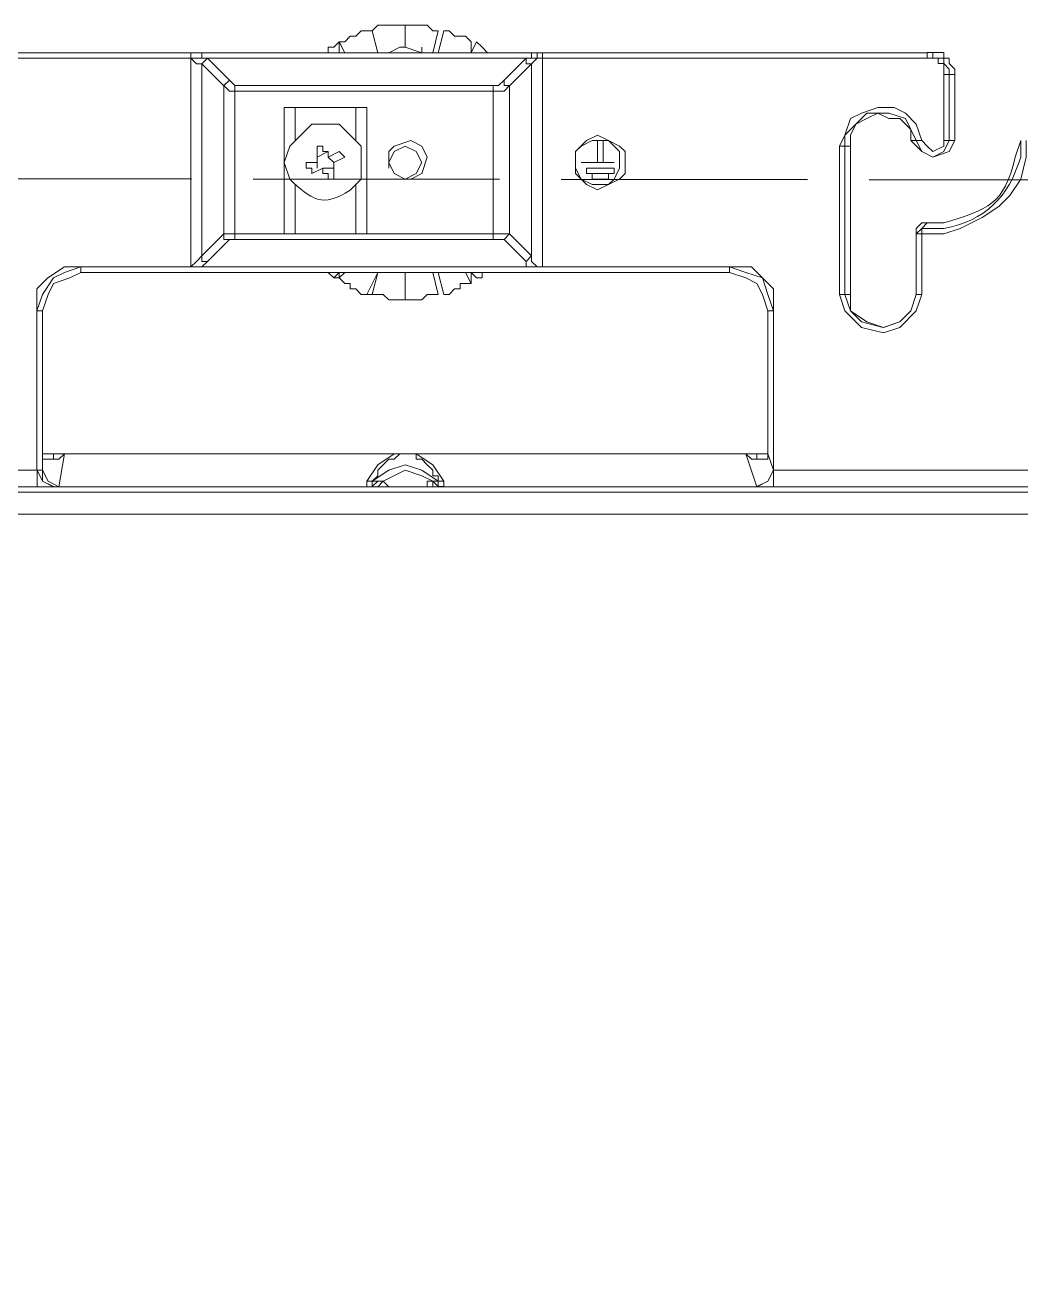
# Model space of a CAD drawing. Header units: millimetres. Extents: x 3165 to 8716, y -1118 to 2802.
# Drawn here: x 5840.9 to 5889.4, y 1658.3 to 1719.9 of the extents above; entities that cross this region are included whole.
import ezdxf

# ---------------------------------------------------------------- set-up
doc = ezdxf.new("R2010")
doc.units = ezdxf.units.MM
doc.linetypes.add('ACAD_ISO02W100', pattern=[15, 12, -3])
doc.linetypes.add('PDF_IMPORT', pattern=[1, 0.8, -0.2])
doc.layers.add('PDF_Geometry', color=7, linetype='Continuous', true_color=0x1f1916)
doc.layers.add('TERRA', color=3, linetype='ACAD_ISO02W100')

msp = doc.modelspace()

# ---------------------------------------------------------------- linework, layer by layer
at = {"layer": 'PDF_Geometry', "color": 0, "lineweight": 15}
for points in [[(5857.811, 1719.589), (5858.078, 1718.518), (5857.811, 1719.589), (5858.078, 1719.856), (5859.416, 1719.856), (5859.416, 1718.786), (5859.15, 1718.786), (5858.614, 1718.518)], [(5859.416, 1719.856), (5859.416, 1718.786), (5859.416, 1719.856)], [(5860.756, 1718.518), (5861.023, 1719.589), (5860.756, 1719.589), (5860.488, 1719.856), (5859.416, 1719.856)], [(5858.078, 1718.518), (5857.811, 1719.589), (5857.275, 1719.589), (5857.008, 1719.321), (5856.74, 1719.321), (5856.472, 1719.053), (5856.205, 1719.053)], [(5861.291, 1719.589), (5861.023, 1718.518), (5861.291, 1719.589), (5861.559, 1719.589), (5861.826, 1719.321), (5862.362, 1719.321), (5862.629, 1719.053), (5862.629, 1718.518)], [(5856.205, 1718.518), (5856.205, 1719.053), (5855.937, 1718.786), (5855.669, 1718.786), (5855.669, 1718.518), (5855.402, 1718.518)], [(5856.205, 1719.053), (5856.472, 1718.518), (5856.205, 1719.053)], [(5859.416, 1718.786), (5860.22, 1718.518), (5860.22, 1718.786), (5860.22, 1718.518), (5860.488, 1718.518)], [(5862.897, 1719.053), (5862.629, 1718.518), (5862.897, 1719.053)], [(5863.432, 1718.518), (5863.165, 1718.786), (5862.897, 1719.053)], [(5884.848, 1718.519), (5839.606, 1718.519), (5848.976, 1718.519), (5848.976, 1718.251), (5839.606, 1718.251)], [(5849.512, 1718.518), (5865.575, 1718.518)], [(5864.237, 1717.181), (5865.308, 1718.251), (5865.575, 1718.251), (5849.512, 1718.251), (5849.781, 1718.251), (5850.852, 1717.181)], [(5850.584, 1716.911), (5849.512, 1717.983), (5849.781, 1718.25)], [(5864.505, 1716.911), (5865.575, 1717.983), (5865.308, 1717.983), (5865.308, 1718.25)], [(5865.842, 1718.519), (5866.11, 1718.519), (5865.842, 1718.519), (5866.11, 1718.519), (5865.842, 1718.519), (5866.11, 1718.519), (5865.842, 1718.519), (5866.11, 1718.519), (5865.842, 1718.519), (5866.11, 1718.519), (5865.842, 1718.519), (5866.11, 1718.519), (5865.842, 1718.519), (5866.11, 1718.519), (5865.842, 1718.519), (5866.11, 1718.519), (5865.842, 1718.519), (5866.11, 1718.519), (5884.849, 1718.519)], [(5866.111, 1718.25), (5866.111, 1718.518), (5865.843, 1718.518), (5866.111, 1718.518), (5865.843, 1718.518), (5866.111, 1718.518)], [(5884.849, 1718.253), (5866.11, 1718.253)], [(5884.849, 1718.522), (5885.652, 1718.522), (5885.652, 1718.253), (5885.921, 1718.253), (5885.921, 1717.987), (5886.189, 1717.718), (5886.189, 1717.45), (5885.921, 1717.45), (5885.921, 1717.718), (5885.652, 1717.987), (5885.652, 1718.253), (5885.117, 1718.253), (5885.117, 1718.522), (5884.849, 1718.522), (5884.849, 1718.253), (5885.386, 1718.253), (5885.386, 1717.987), (5885.652, 1717.987), (5885.652, 1717.45), (5885.921, 1717.45), (5885.921, 1714.237), (5885.652, 1714.237), (5885.652, 1717.45)], [(5886.189, 1717.449), (5886.189, 1714.236), (5885.921, 1714.236)], [(5853.527, 1709.684), (5851.118, 1709.684), (5851.118, 1716.646), (5850.851, 1716.646), (5850.583, 1716.914), (5850.851, 1716.646), (5851.118, 1716.646), (5850.851, 1716.646), (5850.583, 1716.914), (5850.851, 1716.646), (5851.118, 1716.646), (5850.851, 1716.646), (5850.583, 1716.914), (5850.851, 1716.646), (5851.118, 1716.646), (5850.851, 1716.646), (5850.583, 1716.914), (5850.851, 1716.646), (5851.118, 1716.646), (5850.851, 1716.646), (5850.583, 1716.914), (5850.851, 1716.646), (5851.118, 1716.646), (5850.851, 1716.646), (5850.583, 1716.914), (5850.851, 1716.646), (5851.118, 1716.646), (5850.851, 1716.646), (5850.583, 1716.914), (5850.851, 1716.646), (5851.118, 1716.646), (5863.701, 1716.646), (5863.701, 1716.914), (5863.969, 1716.914), (5864.236, 1717.182), (5864.236, 1716.914), (5864.504, 1716.914)], [(5850.584, 1716.913), (5850.852, 1717.181), (5851.119, 1716.913)], [(5850.584, 1716.913), (5850.852, 1716.644), (5851.119, 1716.644)], [(5850.584, 1716.913), (5850.852, 1716.644), (5851.119, 1716.644)], [(5850.584, 1716.913), (5850.852, 1716.644), (5851.119, 1716.644)], [(5851.119, 1709.683), (5850.584, 1709.683), (5850.584, 1716.913)], [(5851.118, 1716.646), (5851.118, 1716.914), (5863.701, 1716.914)], [(5863.701, 1716.646), (5864.236, 1716.646), (5864.504, 1716.914)], [(5863.701, 1716.646), (5864.236, 1716.646), (5864.504, 1716.914)], [(5863.701, 1716.646), (5864.236, 1716.646), (5864.504, 1716.914)], [(5863.701, 1716.646), (5864.236, 1716.646), (5864.504, 1716.914)], [(5863.701, 1716.646), (5864.236, 1716.646), (5864.504, 1716.914)], [(5863.701, 1716.646), (5864.236, 1716.646), (5864.504, 1716.914)], [(5863.701, 1716.646), (5864.236, 1716.646), (5864.504, 1716.914)], [(5863.701, 1716.646), (5864.236, 1716.646), (5864.504, 1716.914)], [(5863.701, 1716.646), (5864.236, 1716.646), (5864.504, 1716.914)], [(5863.701, 1716.646), (5864.236, 1716.646), (5864.504, 1716.914)], [(5863.701, 1716.646), (5864.236, 1716.646), (5864.504, 1716.914)], [(5863.701, 1716.646), (5864.236, 1716.646), (5864.504, 1716.914)], [(5863.701, 1716.646), (5864.236, 1716.646), (5864.504, 1716.914)], [(5863.701, 1716.646), (5864.236, 1716.646), (5864.504, 1716.914)], [(5863.701, 1716.646), (5864.236, 1716.646), (5864.504, 1716.914)], [(5863.701, 1716.646), (5864.236, 1716.646), (5864.504, 1716.914)], [(5863.701, 1716.646), (5864.236, 1716.646), (5864.504, 1716.914), (5864.504, 1709.684)], [(5863.701, 1709.684), (5863.701, 1716.646)], [(5857.008, 1714.235), (5857.008, 1715.841), (5857.543, 1715.841), (5857.543, 1709.683), (5857.008, 1709.683), (5854.062, 1709.683), (5853.527, 1709.683), (5853.527, 1715.841), (5854.062, 1715.841), (5857.008, 1715.841)], [(5854.062, 1715.841), (5854.062, 1714.235)], [(5884.314, 1714.236), (5884.046, 1714.236), (5884.046, 1714.771), (5883.511, 1715.308), (5882.976, 1715.308), (5882.44, 1715.574), (5881.905, 1715.308), (5881.37, 1715.039), (5881.101, 1714.504), (5881.101, 1713.968)], [(5856.74, 1711.825), (5857.275, 1712.36), (5857.275, 1713.163), (5857.275, 1713.967), (5856.74, 1714.503), (5856.205, 1715.038), (5854.865, 1715.038), (5854.33, 1714.503), (5853.795, 1713.967), (5853.527, 1713.163), (5853.795, 1712.36)], [(5855.134, 1713.432), (5855.669, 1713.7)], [(5859.15, 1712.36), (5859.685, 1712.36), (5860.22, 1712.628), (5860.488, 1713.432), (5860.22, 1713.967), (5859.685, 1714.235), (5858.881, 1713.967), (5858.614, 1713.7), (5858.614, 1712.897)], [(5880.835, 1713.969), (5880.835, 1706.741), (5880.566, 1706.741), (5880.566, 1713.969)], [(5880.835, 1713.968), (5881.101, 1713.968), (5881.101, 1706.739), (5880.835, 1706.739)], [(5884.046, 1714.237), (5884.582, 1713.702), (5885.117, 1713.434), (5885.921, 1713.702), (5886.189, 1714.237)], [(5884.313, 1714.235), (5884.581, 1713.7), (5885.116, 1713.432), (5885.651, 1713.7), (5885.919, 1714.235)], [(5884.582, 1714.237), (5884.849, 1713.969), (5885.117, 1713.702), (5885.652, 1713.969), (5885.652, 1714.237)], [(5884.582, 1709.684), (5885.652, 1709.684), (5886.456, 1709.952), (5887.527, 1710.487), (5888.33, 1711.023), (5888.865, 1711.558), (5889.4, 1712.362), (5889.668, 1713.433), (5889.668, 1714.236)], [(5889.133, 1713.434), (5889.4, 1714.237)], [(5889.399, 1713.432), (5889.399, 1714.235)], [(5855.134, 1712.897), (5855.134, 1713.163)], [(5855.669, 1713.432), (5855.937, 1713.163)], [(5855.937, 1712.897), (5855.402, 1712.897)], [(5854.062, 1712.092), (5854.062, 1709.683)], [(5857.008, 1712.092), (5857.008, 1709.683)], [(5881.101, 1706.739), (5881.101, 1705.936), (5881.905, 1705.4), (5882.708, 1705.133), (5883.511, 1705.4), (5884.046, 1705.936), (5884.314, 1706.739), (5884.314, 1709.684), (5884.314, 1709.952), (5884.582, 1710.22), (5884.849, 1710.22)], [(5884.582, 1709.953), (5884.849, 1710.222), (5885.652, 1710.222)], [(5851.119, 1709.416), (5850.852, 1709.416), (5850.584, 1709.416), (5850.584, 1709.683), (5849.512, 1708.612), (5849.512, 1708.344), (5849.781, 1708.344)], [(5850.852, 1709.416), (5849.781, 1708.344), (5849.512, 1708.076), (5865.575, 1708.076), (5865.308, 1708.076), (5865.308, 1708.344), (5864.237, 1709.416)], [(5851.119, 1709.683), (5850.584, 1709.683)], [(5851.119, 1709.683), (5850.584, 1709.683)], [(5851.119, 1709.683), (5850.584, 1709.683)], [(5851.119, 1709.683), (5850.584, 1709.683)], [(5851.119, 1709.683), (5850.584, 1709.683)], [(5851.119, 1709.683), (5850.584, 1709.683)], [(5851.119, 1709.683), (5850.584, 1709.683)], [(5851.119, 1709.683), (5850.584, 1709.683)], [(5851.119, 1709.683), (5850.584, 1709.683)], [(5851.119, 1709.683), (5850.584, 1709.683)], [(5851.119, 1709.683), (5850.584, 1709.683)], [(5851.119, 1709.683), (5850.584, 1709.683)], [(5851.119, 1709.683), (5850.584, 1709.683)], [(5851.119, 1709.683), (5850.584, 1709.683)], [(5851.119, 1709.683), (5850.584, 1709.683)], [(5851.119, 1709.683), (5850.584, 1709.683)], [(5851.119, 1709.683), (5850.584, 1709.683)], [(5851.119, 1709.683), (5850.584, 1709.683)], [(5851.119, 1709.683), (5850.584, 1709.683)], [(5851.119, 1709.683), (5850.584, 1709.683)], [(5863.701, 1709.417), (5851.118, 1709.417), (5851.118, 1709.684)], [(5857.543, 1709.684), (5863.701, 1709.684)], [(5864.505, 1709.683), (5865.575, 1708.612), (5865.308, 1708.344)], [(5880.566, 1706.741), (5880.835, 1705.937), (5881.638, 1705.134), (5882.708, 1704.866), (5883.511, 1705.134), (5884.314, 1705.937), (5884.582, 1706.741), (5884.582, 1709.685)], [(5884.581, 1709.952), (5884.313, 1709.684)], [(5884.581, 1706.739), (5884.313, 1706.739), (5884.313, 1709.684), (5884.581, 1709.684)], [(5884.581, 1709.683), (5884.581, 1709.951), (5885.651, 1709.951)], [(5843.622, 1708.077), (5842.819, 1708.077), (5842.016, 1707.542), (5841.481, 1707.006), (5841.481, 1705.936)], [(5843.622, 1708.077), (5842.819, 1708.077), (5842.016, 1707.542), (5841.481, 1707.006), (5841.481, 1705.936)], [(5843.622, 1708.077), (5842.819, 1708.077), (5842.016, 1707.542), (5841.481, 1707.006), (5841.481, 1705.936)], [(5843.622, 1708.077), (5842.819, 1708.077), (5842.016, 1707.542), (5841.481, 1707.006), (5841.481, 1705.936)], [(5843.622, 1708.077), (5842.819, 1708.077), (5842.016, 1707.542), (5841.481, 1707.006), (5841.481, 1705.936)], [(5843.622, 1708.077), (5842.819, 1708.077), (5842.016, 1707.542), (5841.481, 1707.006), (5841.481, 1705.936)], [(5843.622, 1708.077), (5842.819, 1708.077), (5842.016, 1707.542), (5841.481, 1707.006), (5841.481, 1705.936)], [(5843.622, 1708.077), (5842.819, 1708.077), (5842.016, 1707.542), (5841.481, 1707.006), (5841.481, 1705.936)], [(5843.622, 1708.077), (5842.819, 1708.077), (5842.016, 1707.542), (5841.481, 1707.006), (5841.481, 1705.936)], [(5843.622, 1708.077), (5842.819, 1708.077), (5842.016, 1707.542), (5841.481, 1707.006), (5841.481, 1705.936)], [(5843.622, 1708.077), (5842.819, 1708.077), (5842.016, 1707.542), (5841.481, 1707.006), (5841.481, 1705.936)], [(5843.622, 1708.077), (5842.819, 1708.077), (5842.016, 1707.542), (5841.481, 1707.006), (5841.481, 1705.936)], [(5843.622, 1708.077), (5842.819, 1708.077), (5842.016, 1707.542), (5841.481, 1707.006), (5841.481, 1705.936)], [(5843.622, 1708.077), (5842.819, 1708.077), (5842.016, 1707.542), (5841.481, 1707.006), (5841.481, 1705.936)], [(5843.622, 1708.077), (5842.819, 1708.077), (5842.016, 1707.542), (5841.481, 1707.006), (5841.481, 1705.936)], [(5843.622, 1708.077), (5842.819, 1708.077), (5842.016, 1707.542), (5841.481, 1707.006), (5841.481, 1705.936)], [(5843.622, 1708.077), (5842.819, 1708.077), (5842.016, 1707.542), (5841.481, 1707.006), (5841.481, 1705.936)], [(5843.622, 1708.077), (5842.819, 1707.809), (5842.284, 1707.542), (5841.747, 1706.739), (5841.481, 1705.936)], [(5843.622, 1708.077), (5842.819, 1707.809), (5842.284, 1707.542), (5841.747, 1706.739), (5841.481, 1705.936)], [(5843.622, 1708.077), (5842.819, 1707.809), (5842.284, 1707.542), (5841.747, 1706.739), (5841.481, 1705.936)], [(5843.622, 1708.077), (5842.819, 1707.809), (5842.284, 1707.542), (5841.747, 1706.739), (5841.481, 1705.936)], [(5843.622, 1708.077), (5842.819, 1707.809), (5842.284, 1707.542), (5841.747, 1706.739), (5841.481, 1705.936)], [(5843.622, 1708.077), (5842.819, 1707.809), (5842.284, 1707.542), (5841.747, 1706.739), (5841.481, 1705.936)], [(5843.622, 1708.077), (5842.819, 1707.809), (5842.284, 1707.542), (5841.747, 1706.739), (5841.481, 1705.936)], [(5843.622, 1708.077), (5842.819, 1707.809), (5842.284, 1707.542), (5841.747, 1706.739), (5841.481, 1705.936)], [(5843.622, 1708.077), (5842.819, 1707.809), (5842.284, 1707.542), (5841.747, 1706.739), (5841.481, 1705.936)], [(5843.622, 1708.077), (5842.819, 1707.809), (5842.284, 1707.542), (5841.747, 1706.739), (5841.481, 1705.936)], [(5843.622, 1708.077), (5842.819, 1707.809), (5842.284, 1707.542), (5841.747, 1706.739), (5841.481, 1705.936)], [(5843.622, 1708.077), (5842.819, 1707.809), (5842.284, 1707.542), (5841.747, 1706.739), (5841.481, 1705.936)], [(5843.622, 1708.077), (5842.819, 1707.809), (5842.284, 1707.542), (5841.747, 1706.739), (5841.481, 1705.936)], [(5843.622, 1708.077), (5842.819, 1707.809), (5842.284, 1707.542), (5841.747, 1706.739), (5841.481, 1705.936)], [(5843.622, 1708.077), (5842.819, 1707.809), (5842.284, 1707.542), (5841.747, 1706.739), (5841.481, 1705.936)], [(5843.622, 1708.077), (5842.819, 1707.809), (5842.284, 1707.542), (5841.747, 1706.739), (5841.481, 1705.936)], [(5843.622, 1708.077), (5842.819, 1707.809), (5842.284, 1707.542), (5841.747, 1706.739), (5841.481, 1705.936)], [(5843.622, 1708.077), (5842.819, 1707.809), (5842.284, 1707.542), (5841.747, 1706.739), (5841.481, 1705.936)], [(5843.622, 1708.077), (5842.819, 1707.809), (5842.284, 1707.542), (5841.747, 1706.739), (5841.481, 1705.936)], [(5843.622, 1708.077), (5842.819, 1707.809), (5842.284, 1707.542), (5841.747, 1706.739), (5841.481, 1705.936)], [(5843.622, 1708.077), (5842.819, 1707.809), (5842.284, 1707.542), (5841.747, 1706.739), (5841.481, 1705.936)], [(5843.623, 1707.809), (5843.088, 1707.542), (5842.285, 1707.274), (5842.017, 1706.739), (5841.749, 1705.936), (5841.482, 1705.936)], [(5843.623, 1707.811), (5843.088, 1707.544), (5842.285, 1707.276), (5842.017, 1706.741), (5841.749, 1705.937)], [(5843.623, 1707.811), (5843.088, 1707.544), (5842.285, 1707.276), (5842.017, 1706.741), (5841.749, 1705.937)], [(5843.623, 1707.811), (5843.088, 1707.544), (5842.285, 1707.276), (5842.017, 1706.741), (5841.749, 1705.937)], [(5843.623, 1707.811), (5843.088, 1707.544), (5842.285, 1707.276), (5842.017, 1706.741), (5841.749, 1705.937)], [(5843.623, 1707.811), (5843.088, 1707.544), (5842.285, 1707.276), (5842.017, 1706.741), (5841.749, 1705.937)], [(5843.623, 1707.811), (5843.088, 1707.544), (5842.285, 1707.276), (5842.017, 1706.741), (5841.749, 1705.937)], [(5843.623, 1707.811), (5843.088, 1707.544), (5842.285, 1707.276), (5842.017, 1706.741), (5841.749, 1705.937)], [(5843.623, 1707.811), (5843.088, 1707.544), (5842.285, 1707.276), (5842.017, 1706.741), (5841.749, 1705.937)], [(5843.623, 1707.811), (5843.088, 1707.544), (5842.285, 1707.276), (5842.017, 1706.741), (5841.749, 1705.937)], [(5843.623, 1707.811), (5843.088, 1707.544), (5842.285, 1707.276), (5842.017, 1706.741), (5841.749, 1705.937)], [(5843.623, 1707.811), (5843.088, 1707.544), (5842.285, 1707.276), (5842.017, 1706.741), (5841.749, 1705.937)], [(5843.623, 1707.809), (5843.088, 1707.542), (5842.285, 1707.274), (5842.017, 1706.739), (5841.749, 1705.936)], [(5843.622, 1708.079), (5843.622, 1707.811)], [(5843.622, 1708.077), (5848.976, 1708.077)], [(5848.976, 1708.077), (5843.622, 1708.077)], [(5843.622, 1707.809), (5875.211, 1707.809)], [(5865.575, 1708.076), (5849.512, 1708.076)], [(5855.937, 1707.541), (5856.205, 1707.541), (5856.205, 1707.808), (5855.937, 1707.541), (5855.669, 1707.808), (5855.402, 1707.808)], [(5857.543, 1706.738), (5857.811, 1706.738), (5858.078, 1707.808), (5857.543, 1706.738), (5857.275, 1706.738), (5857.008, 1707.005), (5856.74, 1707.005), (5856.74, 1707.273), (5856.472, 1707.273), (5856.205, 1707.541), (5856.472, 1707.808)], [(5858.078, 1707.808), (5857.811, 1706.738), (5858.346, 1706.738), (5858.614, 1706.47), (5859.416, 1706.47)], [(5859.416, 1707.808), (5858.881, 1707.808), (5858.614, 1707.808), (5858.346, 1707.808)], [(5861.023, 1706.738), (5860.756, 1707.808), (5861.023, 1706.738), (5860.488, 1706.738), (5860.22, 1706.47), (5859.416, 1706.47), (5859.416, 1707.808), (5860.22, 1707.808)], [(5859.416, 1706.47), (5859.416, 1707.808), (5859.416, 1706.47)], [(5861.023, 1707.808), (5861.291, 1706.738), (5861.559, 1706.738), (5861.826, 1707.005), (5862.094, 1707.005), (5862.094, 1707.273), (5862.629, 1707.273)], [(5862.362, 1707.808), (5862.629, 1707.273), (5862.629, 1707.541), (5862.629, 1707.808), (5862.897, 1707.541), (5863.165, 1707.541), (5863.165, 1707.808), (5863.432, 1707.808)], [(5865.842, 1708.077), (5866.11, 1708.077)], [(5865.842, 1708.077), (5866.11, 1708.077)], [(5865.842, 1708.077), (5866.11, 1708.077)], [(5865.842, 1708.077), (5866.11, 1708.077)], [(5865.842, 1708.077), (5866.11, 1708.077)], [(5865.842, 1708.077), (5866.11, 1708.077)], [(5865.842, 1708.077), (5866.11, 1708.077)], [(5865.842, 1708.077), (5866.11, 1708.077)], [(5865.842, 1708.077), (5866.11, 1708.077)], [(5865.842, 1708.077), (5866.11, 1708.077)], [(5865.842, 1708.077), (5866.11, 1708.077)], [(5865.842, 1708.077), (5866.11, 1708.077)], [(5865.842, 1708.077), (5866.11, 1708.077)], [(5865.842, 1708.077), (5866.11, 1708.077)], [(5865.842, 1708.077), (5866.11, 1708.077)], [(5865.842, 1708.077), (5866.11, 1708.077)], [(5865.842, 1708.077), (5866.11, 1708.077)], [(5865.843, 1708.076), (5866.111, 1708.076)], [(5865.843, 1708.076), (5866.111, 1708.076)], [(5865.843, 1708.076), (5866.111, 1708.076)], [(5865.843, 1708.076), (5866.111, 1708.076)], [(5865.843, 1708.076), (5866.111, 1708.076)], [(5865.843, 1708.076), (5866.111, 1708.076)], [(5865.843, 1708.076), (5866.111, 1708.076)], [(5865.843, 1708.076), (5866.111, 1708.076)], [(5865.843, 1708.076), (5866.111, 1708.076)], [(5865.843, 1708.076), (5866.111, 1708.076)], [(5865.843, 1708.076), (5866.111, 1708.076)], [(5865.843, 1708.076), (5866.111, 1708.076)], [(5865.843, 1708.076), (5866.111, 1708.076)], [(5865.843, 1708.076), (5866.111, 1708.076)], [(5865.843, 1708.076), (5866.111, 1708.076)], [(5865.843, 1708.076), (5866.111, 1708.076)], [(5865.843, 1708.076), (5866.111, 1708.076)], [(5865.843, 1708.076), (5866.111, 1708.076)], [(5875.211, 1708.077), (5866.109, 1708.077)], [(5866.11, 1708.08), (5875.212, 1708.08)], [(5875.211, 1707.811), (5875.211, 1708.079)], [(5877.354, 1705.939), (5877.354, 1707.009), (5876.819, 1707.545), (5876.283, 1708.08), (5875.212, 1708.08)], [(5877.354, 1705.939), (5877.354, 1707.009), (5876.819, 1707.545), (5876.283, 1708.08), (5875.212, 1708.08)], [(5877.354, 1705.939), (5877.354, 1707.009), (5876.819, 1707.545), (5876.283, 1708.08), (5875.212, 1708.08)], [(5877.354, 1705.939), (5877.354, 1707.009), (5876.819, 1707.545), (5876.283, 1708.08), (5875.212, 1708.08)], [(5877.354, 1705.939), (5877.354, 1707.009), (5876.819, 1707.545), (5876.283, 1708.08), (5875.212, 1708.08)], [(5877.354, 1705.939), (5877.354, 1707.009), (5876.819, 1707.545), (5876.283, 1708.08), (5875.212, 1708.08)], [(5877.354, 1705.939), (5877.354, 1707.009), (5876.819, 1707.545), (5876.283, 1708.08), (5875.212, 1708.08)], [(5877.354, 1705.939), (5877.354, 1707.009), (5876.819, 1707.545), (5876.283, 1708.08), (5875.212, 1708.08)], [(5877.354, 1705.939), (5877.354, 1707.009), (5876.819, 1707.545), (5876.283, 1708.08), (5875.212, 1708.08)], [(5877.354, 1705.939), (5877.354, 1707.009), (5876.819, 1707.545), (5876.283, 1708.08), (5875.212, 1708.08)], [(5877.354, 1705.939), (5877.354, 1707.009), (5876.819, 1707.545), (5876.283, 1708.08), (5875.212, 1708.08)], [(5877.354, 1705.939), (5877.354, 1707.009), (5876.819, 1707.545), (5876.283, 1708.08), (5875.212, 1708.08)], [(5877.354, 1705.939), (5877.354, 1707.009), (5876.819, 1707.545), (5876.283, 1708.08), (5875.212, 1708.08)], [(5877.354, 1705.939), (5877.354, 1707.009), (5876.819, 1707.545), (5876.283, 1708.08), (5875.212, 1708.08)], [(5877.354, 1705.939), (5877.354, 1707.009), (5876.819, 1707.545), (5876.283, 1708.08), (5875.212, 1708.08)], [(5877.354, 1705.939), (5877.354, 1707.009), (5876.819, 1707.545), (5876.283, 1708.08), (5875.212, 1708.08)], [(5877.354, 1705.939), (5877.354, 1707.009), (5876.819, 1707.545), (5876.283, 1708.08), (5875.212, 1708.08)], [(5877.354, 1705.939), (5877.085, 1706.742), (5876.819, 1707.545), (5876.015, 1707.812), (5875.212, 1708.08)], [(5877.354, 1705.939), (5877.085, 1706.742), (5876.819, 1707.545), (5876.015, 1707.812), (5875.212, 1708.08)], [(5877.354, 1705.939), (5877.085, 1706.742), (5876.819, 1707.545), (5876.015, 1707.812), (5875.212, 1708.08)], [(5877.354, 1705.939), (5877.085, 1706.742), (5876.819, 1707.545), (5876.015, 1707.812), (5875.212, 1708.08)], [(5877.354, 1705.939), (5877.085, 1706.742), (5876.819, 1707.545), (5876.015, 1707.812), (5875.212, 1708.08)], [(5877.354, 1705.939), (5877.085, 1706.742), (5876.819, 1707.545), (5876.015, 1707.812), (5875.212, 1708.08)], [(5877.354, 1705.939), (5877.085, 1706.742), (5876.819, 1707.545), (5876.015, 1707.812), (5875.212, 1708.08)], [(5877.354, 1705.939), (5877.085, 1706.742), (5876.819, 1707.545), (5876.015, 1707.812), (5875.212, 1708.08)], [(5877.354, 1705.939), (5877.085, 1706.742), (5876.819, 1707.545), (5876.015, 1707.812), (5875.212, 1708.08)], [(5877.354, 1705.939), (5877.085, 1706.742), (5876.819, 1707.545), (5876.015, 1707.812), (5875.212, 1708.08)], [(5877.354, 1705.939), (5877.085, 1706.742), (5876.819, 1707.545), (5876.015, 1707.812), (5875.212, 1708.08)], [(5877.354, 1705.939), (5877.085, 1706.742), (5876.819, 1707.545), (5876.015, 1707.812), (5875.212, 1708.08)], [(5877.354, 1705.939), (5877.085, 1706.742), (5876.819, 1707.545), (5876.015, 1707.812), (5875.212, 1708.08)], [(5877.354, 1705.939), (5877.085, 1706.742), (5876.819, 1707.545), (5876.015, 1707.812), (5875.212, 1708.08)], [(5877.354, 1705.939), (5877.085, 1706.742), (5876.819, 1707.545), (5876.015, 1707.812), (5875.212, 1708.08)], [(5877.354, 1705.939), (5877.085, 1706.742), (5876.819, 1707.545), (5876.015, 1707.812), (5875.212, 1708.08)], [(5877.354, 1705.939), (5877.085, 1706.742), (5876.819, 1707.545), (5876.015, 1707.812), (5875.212, 1708.08)], [(5877.354, 1705.939), (5877.085, 1706.742), (5876.819, 1707.545), (5876.015, 1707.812), (5875.212, 1708.08)], [(5877.354, 1705.939), (5877.085, 1706.742), (5876.819, 1707.545), (5876.015, 1707.812), (5875.212, 1708.08)], [(5877.354, 1705.939), (5877.085, 1706.742), (5876.819, 1707.545), (5876.015, 1707.812), (5875.212, 1708.08)], [(5877.354, 1705.939), (5877.085, 1706.742), (5876.819, 1707.545), (5876.015, 1707.812), (5875.212, 1708.08)], [(5877.085, 1705.937), (5876.819, 1706.741), (5876.55, 1707.276), (5876.015, 1707.544), (5875.212, 1707.811)], [(5877.085, 1705.937), (5876.819, 1706.741), (5876.55, 1707.276), (5876.015, 1707.544), (5875.212, 1707.811)], [(5877.085, 1705.937), (5876.819, 1706.741), (5876.55, 1707.276), (5876.015, 1707.544), (5875.212, 1707.811)], [(5877.085, 1705.937), (5876.819, 1706.741), (5876.55, 1707.276), (5876.015, 1707.544), (5875.212, 1707.811)], [(5877.085, 1705.937), (5876.819, 1706.741), (5876.55, 1707.276), (5876.015, 1707.544), (5875.212, 1707.811)], [(5877.085, 1705.937), (5876.819, 1706.741), (5876.55, 1707.276), (5876.015, 1707.544), (5875.212, 1707.811)], [(5877.085, 1705.937), (5876.819, 1706.741), (5876.55, 1707.276), (5876.015, 1707.544), (5875.212, 1707.811)], [(5877.085, 1705.937), (5876.819, 1706.741), (5876.55, 1707.276), (5876.015, 1707.544), (5875.212, 1707.811)], [(5877.085, 1705.937), (5876.819, 1706.741), (5876.55, 1707.276), (5876.015, 1707.544), (5875.212, 1707.811)], [(5877.085, 1705.937), (5876.819, 1706.741), (5876.55, 1707.276), (5876.015, 1707.544), (5875.212, 1707.811)], [(5877.085, 1705.937), (5876.819, 1706.741), (5876.55, 1707.276), (5876.015, 1707.544), (5875.212, 1707.811)], [(5877.085, 1705.937), (5876.819, 1706.741), (5876.55, 1707.276), (5876.015, 1707.544), (5875.212, 1707.811)], [(5877.085, 1705.937), (5876.819, 1706.741), (5876.55, 1707.276), (5876.015, 1707.544), (5875.212, 1707.811)], [(5877.085, 1705.937), (5876.819, 1706.741), (5876.55, 1707.276), (5876.015, 1707.544), (5875.212, 1707.811)], [(5877.085, 1705.937), (5876.819, 1706.741), (5876.55, 1707.276), (5876.015, 1707.544), (5875.212, 1707.811)], [(5877.085, 1705.937), (5876.819, 1706.741), (5876.55, 1707.276), (5876.015, 1707.544), (5875.212, 1707.811)], [(5877.085, 1705.937), (5876.819, 1706.741), (5876.55, 1707.276), (5876.015, 1707.544), (5875.212, 1707.811)], [(5880.833, 1706.741), (5881.1, 1705.937), (5881.636, 1705.401), (5882.706, 1705.134), (5883.51, 1705.401), (5884.045, 1705.937), (5884.313, 1706.741)], [(5841.481, 1705.936), (5841.481, 1698.171), (5841.481, 1705.936)], [(5841.749, 1705.937), (5841.749, 1699.51), (5841.749, 1698.975)], [(5877.085, 1698.974), (5877.085, 1698.706), (5876.55, 1698.706), (5876.283, 1698.706), (5876.015, 1698.974), (5876.283, 1698.706), (5876.55, 1698.706), (5876.283, 1698.706), (5876.015, 1698.974), (5876.283, 1698.706), (5876.55, 1698.706), (5876.283, 1698.706), (5876.015, 1698.974), (5876.283, 1698.706), (5876.55, 1698.706), (5876.283, 1698.706), (5876.015, 1698.974), (5876.283, 1698.706), (5876.55, 1698.706), (5876.283, 1698.706), (5876.015, 1698.974), (5876.283, 1698.706), (5876.55, 1698.706), (5876.283, 1698.706), (5876.015, 1698.974), (5876.283, 1698.706), (5876.55, 1698.706), (5876.283, 1698.706), (5876.015, 1698.974), (5876.283, 1698.706), (5876.55, 1698.706), (5876.283, 1698.706), (5876.015, 1698.974), (5876.283, 1698.706), (5876.55, 1698.706), (5876.283, 1698.706), (5876.015, 1698.974), (5876.283, 1698.706), (5876.55, 1698.706), (5876.283, 1698.706), (5876.015, 1698.974), (5876.283, 1698.706), (5876.55, 1698.706), (5876.283, 1698.706), (5876.015, 1698.974), (5876.55, 1697.368), (5877.085, 1697.635), (5877.354, 1698.171), (5877.354, 1705.936)], [(5877.085, 1705.937), (5877.085, 1699.51), (5877.085, 1698.975), (5877.085, 1699.51), (5877.085, 1698.975), (5877.085, 1699.51), (5877.085, 1698.975), (5877.085, 1699.51), (5877.085, 1698.975), (5877.085, 1699.51), (5877.085, 1698.975), (5877.085, 1699.51), (5877.085, 1698.975), (5877.085, 1699.51), (5877.085, 1698.975), (5877.085, 1699.51), (5877.085, 1698.975), (5877.085, 1699.51), (5877.085, 1698.975), (5877.085, 1699.51), (5877.085, 1698.975), (5877.085, 1699.51), (5877.085, 1698.975), (5876.819, 1698.975), (5877.085, 1698.975), (5877.354, 1698.172)], [(5877.354, 1705.937), (5877.085, 1705.937)], [(5877.352, 1698.172), (5877.352, 1705.937)], [(5841.749, 1699.51), (5841.749, 1698.975)], [(5841.749, 1699.51), (5841.749, 1698.975)], [(5841.749, 1699.51), (5841.749, 1698.975)], [(5841.749, 1699.51), (5841.749, 1698.975)], [(5841.749, 1699.51), (5841.749, 1698.975)], [(5841.749, 1699.51), (5841.749, 1698.975)], [(5841.749, 1699.51), (5841.749, 1698.975)], [(5841.749, 1699.51), (5841.749, 1698.975)], [(5841.749, 1699.51), (5841.749, 1698.975)], [(5841.749, 1699.51), (5841.749, 1698.975)], [(5841.749, 1699.51), (5841.749, 1698.975)], [(5841.749, 1699.51), (5841.749, 1698.975)], [(5841.749, 1699.51), (5841.749, 1698.975)], [(5841.749, 1699.51), (5841.749, 1698.975)], [(5841.749, 1699.51), (5841.749, 1698.975)], [(5841.749, 1699.51), (5841.749, 1698.975)], [(5841.749, 1699.51), (5841.749, 1698.975)], [(5841.749, 1699.51), (5841.749, 1698.975)], [(5841.749, 1699.51), (5841.749, 1698.975)], [(5841.749, 1699.51), (5841.749, 1698.975)], [(5842.017, 1698.975), (5841.749, 1698.975)], [(5842.017, 1698.975), (5841.749, 1698.975)], [(5841.749, 1698.172), (5841.749, 1698.975)], [(5841.749, 1698.171), (5842.017, 1697.635), (5842.552, 1697.368), (5842.82, 1698.974), (5842.552, 1698.706), (5842.285, 1698.706), (5842.552, 1698.706), (5842.82, 1698.974), (5842.552, 1698.706), (5842.285, 1698.706), (5842.552, 1698.706), (5842.82, 1698.974), (5842.552, 1698.706), (5842.285, 1698.706), (5842.552, 1698.706), (5842.82, 1698.974), (5842.552, 1698.706), (5842.285, 1698.706), (5842.552, 1698.706), (5842.82, 1698.974), (5842.552, 1698.706), (5842.285, 1698.706), (5842.552, 1698.706), (5842.82, 1698.974), (5842.552, 1698.706), (5842.285, 1698.706), (5842.552, 1698.706), (5842.82, 1698.974), (5842.552, 1698.706), (5842.285, 1698.706), (5842.552, 1698.706), (5842.82, 1698.974), (5842.552, 1698.706), (5842.285, 1698.706), (5842.552, 1698.706), (5842.82, 1698.974), (5842.552, 1698.706), (5842.285, 1698.706), (5842.552, 1698.706), (5842.82, 1698.974), (5842.552, 1698.706), (5842.285, 1698.706), (5842.552, 1698.706), (5842.82, 1698.974), (5858.883, 1698.974)], [(5842.82, 1698.974), (5842.552, 1698.706), (5842.285, 1698.706), (5841.749, 1698.706), (5841.749, 1698.974)], [(5842.82, 1698.975), (5842.017, 1698.975)], [(5842.82, 1698.975), (5842.017, 1698.975)], [(5842.82, 1698.975), (5842.017, 1698.975)], [(5842.82, 1698.975), (5842.017, 1698.975)], [(5842.82, 1698.975), (5842.017, 1698.975)], [(5842.82, 1698.975), (5842.017, 1698.975)], [(5842.82, 1698.975), (5842.017, 1698.975)], [(5842.82, 1698.975), (5842.017, 1698.975)], [(5842.82, 1698.975), (5842.017, 1698.975)], [(5842.82, 1698.975), (5842.017, 1698.975)], [(5842.82, 1698.975), (5842.017, 1698.975)], [(5842.82, 1698.975), (5842.017, 1698.975)], [(5842.82, 1698.975), (5842.017, 1698.975)], [(5842.82, 1698.975), (5842.017, 1698.975)], [(5842.82, 1698.975), (5842.017, 1698.975)], [(5842.82, 1698.975), (5842.017, 1698.975)], [(5842.82, 1698.975), (5842.017, 1698.975)], [(5842.285, 1698.706), (5842.285, 1698.974), (5842.017, 1698.974), (5876.819, 1698.974), (5876.55, 1698.974), (5876.55, 1698.706)], [(5858.881, 1698.974), (5842.819, 1698.974)], [(5858.883, 1698.975), (5859.954, 1698.975)], [(5876.015, 1698.974), (5859.953, 1698.974)], [(5861.292, 1697.635), (5860.757, 1698.438), (5859.954, 1698.974)], [(5861.292, 1697.635), (5860.757, 1698.438), (5859.954, 1698.974)], [(5861.292, 1697.635), (5860.757, 1698.438), (5859.954, 1698.974)], [(5861.292, 1697.635), (5860.757, 1698.438), (5859.954, 1698.974)], [(5861.292, 1697.635), (5860.757, 1698.438), (5859.954, 1698.974)], [(5861.292, 1697.635), (5860.757, 1698.438), (5859.954, 1698.974)], [(5861.292, 1697.635), (5860.757, 1698.438), (5859.954, 1698.974)], [(5861.292, 1697.635), (5860.757, 1698.438), (5859.954, 1698.974)], [(5861.292, 1697.635), (5860.757, 1698.438), (5859.954, 1698.974)], [(5861.292, 1697.635), (5860.757, 1698.438), (5859.954, 1698.974)], [(5861.292, 1697.635), (5860.757, 1698.438), (5859.954, 1698.974)], [(5861.292, 1697.635), (5860.757, 1698.438), (5859.954, 1698.974)], [(5861.292, 1697.635), (5860.757, 1698.438), (5859.954, 1698.974)], [(5861.292, 1697.635), (5860.757, 1698.438), (5859.954, 1698.974)], [(5859.954, 1698.974), (5876.017, 1698.974)], [(5876.819, 1698.975), (5876.015, 1698.975)], [(5876.819, 1698.975), (5876.015, 1698.975)], [(5876.819, 1698.975), (5876.015, 1698.975)], [(5876.819, 1698.975), (5876.015, 1698.975)], [(5876.819, 1698.975), (5876.015, 1698.975)], [(5876.819, 1698.975), (5876.015, 1698.975)], [(5876.819, 1698.975), (5876.015, 1698.975)], [(5876.819, 1698.975), (5876.015, 1698.975)], [(5876.819, 1698.975), (5876.015, 1698.975)], [(5876.819, 1698.975), (5876.015, 1698.975)], [(5876.819, 1698.975), (5876.015, 1698.975)], [(5876.819, 1698.975), (5876.015, 1698.975)], [(5876.819, 1698.975), (5876.015, 1698.975)], [(5876.819, 1698.975), (5876.015, 1698.975)], [(5876.819, 1698.975), (5876.015, 1698.975)], [(5876.819, 1698.975), (5876.015, 1698.975)], [(5876.819, 1698.975), (5876.015, 1698.975)], [(5860.756, 1697.635), (5861.023, 1697.635), (5860.22, 1698.171), (5859.416, 1698.438), (5858.614, 1698.171), (5857.811, 1697.635), (5858.078, 1697.635)], [(5818.996, 1697.365), (5818.996, 1698.168), (5841.484, 1698.168), (5841.484, 1697.365)], [(5841.482, 1698.174), (5841.749, 1698.174), (5841.749, 1697.637), (5842.285, 1697.37)], [(5841.482, 1698.171), (5841.749, 1697.635), (5842.285, 1697.368), (5842.552, 1697.368), (5842.285, 1697.368), (5842.552, 1697.368), (5842.285, 1697.368), (5842.552, 1697.368), (5842.285, 1697.368), (5842.552, 1697.368), (5842.285, 1697.368), (5842.552, 1697.368), (5842.285, 1697.368), (5842.552, 1697.368), (5842.285, 1697.368), (5842.552, 1697.368), (5842.285, 1697.368), (5842.552, 1697.368), (5842.285, 1697.368), (5842.552, 1697.368), (5842.285, 1697.368), (5842.552, 1697.368), (5842.285, 1697.368), (5842.552, 1697.368), (5857.544, 1697.368), (5857.813, 1697.368)], [(5860.756, 1697.636), (5860.22, 1697.904), (5859.416, 1698.172), (5858.346, 1697.636)], [(5861.024, 1697.635), (5861.024, 1697.368), (5861.292, 1697.368), (5876.552, 1697.368), (5877.087, 1697.635), (5877.355, 1698.171)], [(5876.55, 1697.37), (5877.085, 1697.637), (5877.354, 1698.174)], [(5877.354, 1697.368), (5877.354, 1698.171), (5899.842, 1698.171), (5899.842, 1697.368)], [(5808.551, 1697.097), (5910.278, 1697.097), (5910.278, 1696.026)], [(5858.349, 1697.368), (5858.081, 1697.368), (5857.814, 1697.368), (5842.286, 1697.368), (5841.483, 1697.368), (5842.286, 1697.368), (5841.483, 1697.368), (5842.286, 1697.368), (5841.483, 1697.368), (5842.286, 1697.368), (5841.483, 1697.368), (5842.286, 1697.368), (5841.483, 1697.368), (5842.286, 1697.368), (5841.483, 1697.368), (5842.286, 1697.368), (5841.483, 1697.368), (5842.286, 1697.368), (5841.483, 1697.368), (5842.286, 1697.368), (5841.483, 1697.368), (5842.286, 1697.368), (5841.483, 1697.368), (5842.286, 1697.368), (5841.483, 1697.368), (5818.995, 1697.368)], [(5857.544, 1697.635), (5857.544, 1697.368), (5857.813, 1697.368), (5857.813, 1697.635)], [(5857.811, 1697.37), (5858.078, 1697.637), (5858.346, 1697.637)], [(5858.081, 1697.366), (5858.349, 1697.633), (5858.617, 1697.366)], [(5859.955, 1697.366), (5860.49, 1697.366), (5860.49, 1697.633), (5860.759, 1697.633), (5860.759, 1697.366)], [(5860.759, 1697.368), (5860.49, 1697.368)], [(5860.756, 1697.637), (5861.023, 1697.37), (5861.291, 1697.37)], [(5899.842, 1697.368), (5877.354, 1697.368), (5876.55, 1697.368), (5877.354, 1697.368), (5876.55, 1697.368), (5877.354, 1697.368), (5876.55, 1697.368), (5877.354, 1697.368), (5876.55, 1697.368), (5877.354, 1697.368), (5876.55, 1697.368), (5877.354, 1697.368), (5876.55, 1697.368), (5877.354, 1697.368), (5876.55, 1697.368), (5877.354, 1697.368), (5876.55, 1697.368), (5877.354, 1697.368), (5876.55, 1697.368), (5877.354, 1697.368), (5876.55, 1697.368), (5877.354, 1697.368), (5876.55, 1697.368), (5861.291, 1697.368), (5860.756, 1697.368)], [(5861.292, 1697.635), (5861.292, 1697.368)], [(5911.62, 1612.493), (5911.62, 1694.69), (5911.62, 1695.225), (5911.353, 1695.493), (5911.085, 1695.761), (5910.818, 1695.761), (5910.818, 1696.028), (5910.282, 1696.028), (5808.555, 1696.028), (5808.018, 1696.028), (5807.483, 1695.493), (5807.483, 1695.225), (5807.215, 1695.225), (5807.215, 1694.69), (5807.215, 1685.052), (5807.215, 1684.783)]]:
    msp.add_lwpolyline(points, dxfattribs=at)
for points in [[(5848.977, 1718.25), (5848.977, 1718.518), (5849.512, 1718.518), (5849.512, 1718.25), (5848.977, 1718.25), (5849.246, 1717.983), (5849.512, 1717.983), (5849.246, 1717.983), (5848.977, 1718.25), (5849.246, 1717.983), (5849.512, 1717.983), (5849.246, 1717.983), (5848.977, 1718.25), (5849.246, 1717.983), (5849.512, 1717.983), (5849.246, 1717.983), (5848.977, 1718.25), (5849.246, 1717.983), (5849.512, 1717.983), (5849.246, 1717.983), (5848.977, 1718.25), (5849.246, 1717.983), (5849.512, 1717.983), (5849.246, 1717.983), (5848.977, 1718.25), (5849.246, 1717.983), (5849.512, 1717.983), (5849.246, 1717.983), (5848.977, 1718.25), (5849.246, 1717.983), (5849.512, 1717.983), (5849.246, 1717.983), (5848.977, 1718.25), (5849.246, 1717.983), (5849.512, 1717.983), (5849.246, 1717.983), (5848.977, 1718.25), (5849.246, 1717.983), (5849.512, 1717.983), (5849.246, 1717.983), (5848.977, 1718.25), (5849.246, 1717.983), (5849.512, 1717.983), (5849.246, 1717.983), (5848.977, 1718.25), (5849.246, 1717.983), (5849.512, 1717.983), (5849.512, 1708.612), (5849.246, 1708.344), (5848.977, 1708.076), (5849.512, 1708.076), (5848.977, 1708.076), (5849.246, 1708.344), (5849.512, 1708.612), (5849.246, 1708.344), (5848.977, 1708.076), (5849.246, 1708.344), (5849.512, 1708.612), (5849.246, 1708.344), (5848.977, 1708.076), (5849.246, 1708.344), (5849.512, 1708.612), (5849.246, 1708.344), (5848.977, 1708.076), (5849.246, 1708.344), (5849.512, 1708.612), (5849.246, 1708.344), (5848.977, 1708.076), (5849.246, 1708.344), (5849.512, 1708.612), (5849.246, 1708.344), (5848.977, 1708.076), (5849.246, 1708.344), (5849.512, 1708.612), (5849.246, 1708.344), (5848.977, 1708.076), (5849.246, 1708.344), (5849.512, 1708.612), (5849.246, 1708.344), (5848.977, 1708.076), (5849.246, 1708.344), (5849.512, 1708.612), (5849.246, 1708.344), (5848.977, 1708.076), (5849.246, 1708.344), (5849.512, 1708.612), (5849.246, 1708.344), (5848.977, 1708.076), (5849.246, 1708.344), (5849.512, 1708.612), (5849.246, 1708.344), (5848.977, 1708.076)], [(5866.111, 1708.076), (5865.843, 1708.076), (5865.575, 1708.076), (5865.843, 1708.076), (5865.575, 1708.344), (5865.575, 1708.612), (5865.575, 1708.344), (5865.843, 1708.076), (5865.575, 1708.344), (5865.575, 1708.612), (5865.575, 1708.344), (5865.843, 1708.076), (5865.575, 1708.344), (5865.575, 1708.612), (5865.575, 1708.344), (5865.843, 1708.076), (5865.575, 1708.344), (5865.575, 1708.612), (5865.575, 1708.344), (5865.843, 1708.076), (5865.575, 1708.344), (5865.575, 1708.612), (5865.575, 1708.344), (5865.843, 1708.076), (5865.575, 1708.344), (5865.575, 1708.612), (5865.575, 1708.344), (5865.843, 1708.076), (5865.575, 1708.344), (5865.575, 1708.612), (5865.575, 1708.344), (5865.843, 1708.076), (5865.575, 1708.344), (5865.575, 1708.612), (5865.575, 1708.344), (5865.843, 1708.076), (5865.575, 1708.344), (5865.575, 1708.612), (5865.575, 1708.344), (5865.843, 1708.076), (5865.575, 1708.344), (5865.575, 1708.612), (5865.575, 1708.344), (5865.843, 1708.076), (5865.575, 1708.344), (5865.575, 1708.612), (5865.575, 1717.983), (5865.843, 1718.25), (5865.575, 1718.25), (5865.575, 1718.518), (5865.843, 1718.518), (5865.843, 1718.25), (5865.575, 1717.983), (5865.843, 1718.25), (5865.575, 1717.983), (5865.843, 1718.25), (5865.575, 1717.983), (5865.843, 1718.25), (5865.575, 1717.983), (5865.843, 1718.25), (5865.575, 1717.983), (5865.843, 1718.25), (5865.575, 1717.983), (5865.843, 1718.25), (5865.575, 1717.983), (5865.843, 1718.25), (5865.575, 1717.983), (5865.843, 1718.25), (5865.575, 1717.983), (5865.843, 1718.25), (5865.575, 1717.983), (5865.843, 1718.25), (5866.111, 1718.25), (5865.843, 1718.25), (5866.111, 1718.25), (5865.843, 1718.25), (5866.111, 1718.25), (5865.843, 1718.25), (5866.111, 1718.25), (5865.843, 1718.25), (5866.111, 1718.25), (5865.843, 1718.25), (5866.111, 1718.25), (5865.843, 1718.25), (5866.111, 1718.25), (5865.843, 1718.25), (5866.111, 1718.25), (5865.843, 1718.25), (5866.111, 1718.25), (5865.843, 1718.25), (5866.111, 1718.25), (5865.843, 1718.25), (5866.111, 1718.25)], [(5851.119, 1716.644), (5850.852, 1716.644), (5850.584, 1716.913), (5850.852, 1716.644)], [(5851.119, 1716.644), (5850.852, 1716.644), (5850.584, 1716.913), (5850.852, 1716.644)], [(5864.504, 1716.914), (5864.236, 1716.646), (5863.701, 1716.646), (5864.236, 1716.646)], [(5864.504, 1716.914), (5864.236, 1716.646), (5863.701, 1716.646), (5864.236, 1716.646)], [(5880.835, 1713.969), (5880.835, 1714.506), (5881.905, 1715.576), (5882.976, 1715.576), (5883.779, 1715.309), (5884.046, 1714.773), (5884.314, 1714.237), (5884.582, 1714.237), (5884.314, 1715.041), (5883.779, 1715.576), (5883.243, 1715.844), (5882.44, 1715.844), (5881.638, 1715.576), (5881.101, 1715.309), (5880.835, 1714.506), (5880.566, 1713.969)], [(5870.126, 1713.166), (5870.126, 1713.702), (5869.858, 1713.969), (5869.323, 1714.237), (5868.787, 1714.506), (5868.252, 1714.237), (5867.717, 1713.702), (5867.717, 1712.631), (5867.983, 1712.363), (5868.252, 1712.095), (5868.787, 1711.828), (5869.323, 1712.095), (5869.858, 1712.363), (5870.126, 1712.631)], [(5856.205, 1713.7), (5856.472, 1713.432), (5855.937, 1713.163), (5855.937, 1712.897), (5855.937, 1712.36), (5855.669, 1712.36), (5855.669, 1712.628), (5855.402, 1712.628), (5855.402, 1712.897), (5854.865, 1712.628), (5854.865, 1712.897), (5854.599, 1712.897), (5854.599, 1713.163), (5855.134, 1713.163), (5855.134, 1713.432), (5855.134, 1713.967), (5855.402, 1713.967), (5855.402, 1713.7), (5855.669, 1713.7), (5855.669, 1713.432)], [(5860.22, 1713.165), (5859.953, 1713.701), (5859.416, 1713.968), (5858.881, 1713.701), (5858.614, 1713.165), (5858.881, 1712.63), (5859.416, 1712.362), (5859.953, 1712.63)], [(5869.858, 1713.166), (5869.858, 1713.702), (5869.59, 1713.969), (5869.323, 1714.237), (5868.52, 1714.237), (5867.983, 1713.969), (5867.717, 1713.702), (5867.717, 1712.899), (5867.983, 1712.363), (5868.52, 1712.095), (5869.323, 1712.095), (5869.59, 1712.363), (5869.858, 1712.899)], [(5869.055, 1713.969), (5869.055, 1714.237), (5868.787, 1714.237), (5868.787, 1713.969), (5868.787, 1713.166), (5867.983, 1713.166), (5869.59, 1713.166), (5869.055, 1713.166)], [(5869.323, 1712.899), (5869.59, 1712.899), (5869.59, 1712.631), (5869.323, 1712.631), (5868.252, 1712.631), (5868.252, 1712.899)], [(5868.52, 1712.363), (5869.323, 1712.363), (5869.323, 1712.631), (5868.52, 1712.631)], [(5864.504, 1709.684), (5864.236, 1709.417), (5863.701, 1709.417), (5863.701, 1709.684), (5864.504, 1709.684), (5863.701, 1709.684), (5864.504, 1709.684), (5863.701, 1709.684), (5864.504, 1709.684), (5863.701, 1709.684), (5864.504, 1709.684), (5863.701, 1709.684), (5864.504, 1709.684), (5863.701, 1709.684), (5864.504, 1709.684), (5863.701, 1709.684), (5864.504, 1709.684), (5863.701, 1709.684), (5864.504, 1709.684), (5863.701, 1709.684), (5864.504, 1709.684), (5863.701, 1709.684), (5864.504, 1709.684), (5863.701, 1709.684)], [(5841.481, 1705.936), (5841.481, 1707.006), (5842.016, 1707.542), (5842.819, 1708.077), (5843.622, 1708.077), (5842.819, 1708.077), (5842.016, 1707.542), (5841.481, 1707.006)], [(5841.481, 1705.936), (5841.481, 1707.006), (5842.016, 1707.542), (5842.819, 1708.077), (5843.622, 1708.077), (5842.819, 1708.077), (5842.016, 1707.542), (5841.481, 1707.006)], [(5841.749, 1705.937), (5842.017, 1706.741), (5842.285, 1707.276), (5843.088, 1707.544), (5843.623, 1707.811), (5843.088, 1707.544), (5842.285, 1707.276), (5842.017, 1706.741)], [(5841.749, 1705.937), (5842.017, 1706.741), (5842.285, 1707.276), (5843.088, 1707.544), (5843.623, 1707.811), (5843.088, 1707.544), (5842.285, 1707.276), (5842.017, 1706.741)], [(5841.749, 1705.936), (5842.017, 1706.739), (5842.285, 1707.274), (5843.088, 1707.542), (5843.623, 1707.809), (5843.088, 1707.542), (5842.285, 1707.274), (5842.017, 1706.739)], [(5841.749, 1705.936), (5842.017, 1706.739), (5842.285, 1707.274), (5843.088, 1707.542), (5843.623, 1707.809), (5843.088, 1707.542), (5842.285, 1707.274), (5842.017, 1706.739)], [(5866.11, 1708.077), (5865.842, 1708.077)], [(5866.11, 1708.077), (5865.842, 1708.077)], [(5866.111, 1708.076), (5865.843, 1708.076)], [(5875.212, 1708.08), (5876.283, 1708.08), (5876.819, 1707.545), (5877.354, 1707.009), (5877.354, 1705.939), (5877.354, 1707.009), (5876.819, 1707.545), (5876.283, 1708.08)], [(5875.212, 1708.08), (5876.283, 1708.08), (5876.819, 1707.545), (5877.354, 1707.009), (5877.354, 1705.939), (5877.354, 1707.009), (5876.819, 1707.545), (5876.283, 1708.08)], [(5875.212, 1707.811), (5876.015, 1707.544), (5876.55, 1707.276), (5876.819, 1706.741), (5877.085, 1705.937), (5876.819, 1706.741), (5876.55, 1707.276), (5876.015, 1707.544)], [(5875.212, 1707.811), (5876.015, 1707.544), (5876.55, 1707.276), (5876.819, 1706.741), (5877.085, 1705.937), (5876.819, 1706.741), (5876.55, 1707.276), (5876.015, 1707.544)], [(5842.017, 1698.975), (5842.82, 1698.975)], [(5842.017, 1698.975), (5842.82, 1698.975)], [(5859.953, 1698.974), (5860.756, 1698.438), (5861.291, 1697.635), (5861.023, 1697.635), (5861.023, 1697.903), (5860.756, 1697.903), (5860.756, 1698.171), (5860.488, 1698.438), (5860.22, 1698.706), (5859.953, 1698.706), (5859.953, 1698.974), (5859.15, 1698.974), (5858.881, 1698.706), (5858.614, 1698.706), (5858.346, 1698.438), (5858.078, 1698.171), (5858.078, 1697.903), (5857.811, 1697.635), (5857.543, 1697.635), (5858.078, 1698.438), (5858.881, 1698.974), (5858.078, 1698.438), (5857.543, 1697.635), (5858.078, 1698.438), (5858.881, 1698.974), (5858.078, 1698.438), (5857.543, 1697.635), (5858.078, 1698.438), (5858.881, 1698.974), (5858.078, 1698.438), (5857.543, 1697.635), (5858.078, 1698.438), (5858.881, 1698.974), (5858.078, 1698.438), (5857.543, 1697.635), (5858.078, 1698.438), (5858.881, 1698.974), (5858.078, 1698.438), (5857.543, 1697.635), (5858.078, 1698.438), (5858.881, 1698.974), (5858.078, 1698.438), (5857.543, 1697.635), (5858.078, 1698.438), (5858.881, 1698.974), (5858.078, 1698.438), (5857.543, 1697.635), (5858.078, 1698.438), (5858.881, 1698.974), (5858.078, 1698.438), (5857.543, 1697.635), (5858.078, 1698.438), (5858.881, 1698.974), (5858.078, 1698.438), (5857.543, 1697.635), (5858.078, 1698.438), (5858.881, 1698.974), (5858.078, 1698.438), (5857.543, 1697.635), (5858.078, 1698.438), (5858.881, 1698.974)], [(5859.953, 1698.974), (5860.756, 1698.438), (5861.291, 1697.635), (5860.756, 1698.438)], [(5859.954, 1698.974), (5860.757, 1698.438), (5861.292, 1697.635), (5860.757, 1698.438)], [(5859.954, 1698.974), (5860.757, 1698.438), (5861.292, 1697.635), (5860.757, 1698.438)], [(5876.015, 1698.975), (5876.819, 1698.975)], [(5876.015, 1698.975), (5876.819, 1698.975)]]:
    msp.add_lwpolyline(points, close=True, dxfattribs=at)
at = {"layer": 'PDF_Geometry', "color": 0, "linetype": 'PDF_IMPORT', "lineweight": 15, "ltscale": 0.025319}
msp.add_lwpolyline([(5857.275, 1718.518), (5862.629, 1718.518)], dxfattribs=at)
at = {"layer": 'PDF_Geometry', "color": 0, "linetype": 'PDF_IMPORT', "lineweight": 15, "ltscale": 0.022514}
msp.add_lwpolyline([(5856.205, 1707.808), (5861.559, 1707.808)], dxfattribs=at)
at = {"layer": 'PDF_Geometry', "color": 0, "lineweight": 15}
for points in [[(5885.651, 1709.951), (5887.675, 1710.33), (5888.815, 1711.484), (5889.399, 1713.432)], [(5885.652, 1710.222), (5887.831, 1710.91), (5888.575, 1711.08), (5889.133, 1713.434)], [(5853.795, 1712.36), (5854.814, 1711.371), (5855.406, 1710.926), (5856.74, 1711.825)], [(5860.49, 1697.368), (5859.777, 1697.368), (5859.062, 1697.368), (5858.349, 1697.368)], [(5858.617, 1697.366), (5859.064, 1697.366), (5859.509, 1697.366), (5859.955, 1697.366)]]:
    msp.add_open_spline(points, degree=3, dxfattribs=at)
at = {"layer": 'TERRA'}
msp.add_line((4847.013, 1713.796), (6308.93, 1711.728), dxfattribs=at)

doc.saveas('drawing.dxf')
